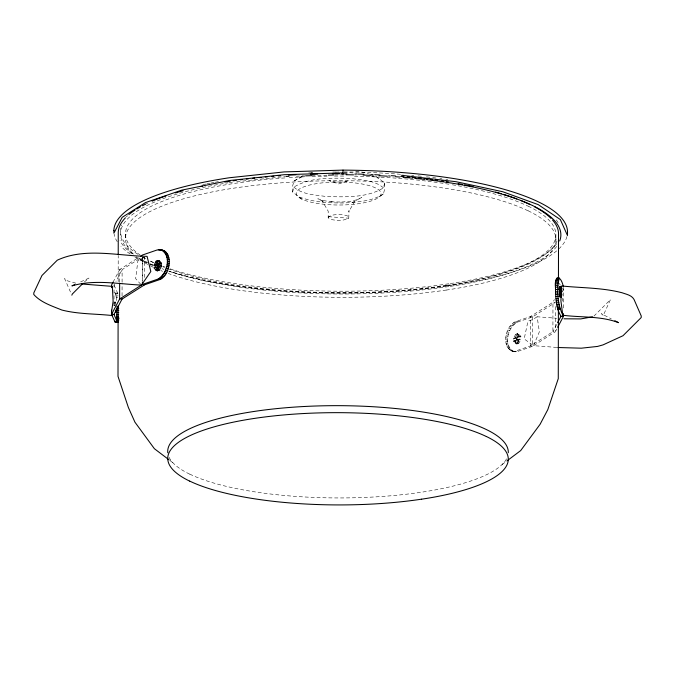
<?xml version="1.0" encoding="UTF-8"?>
<svg xmlns="http://www.w3.org/2000/svg" width="675" height="675" viewBox="0 0 675 675"><rect width="100%" height="100%" fill="white"/><g stroke="black" fill="none" stroke-linecap="round" stroke-linejoin="round"><path stroke-width="0.51" stroke-dasharray="3.38 2.53" d="M113.991 305.007L114.033 285.044L115.459 282.327M114.91 304.552L114.91 301.936L115.231 306.146M115.298 304.543L115.298 301.919L114.632 305.657M118.167 281.728L118.218 255.437M119.661 282.15L119.686 269.544L138.974 257.243M122.065 295.912L122.082 283.306M122.091 282.251L122.108 269.646L141.176 257.572M125.491 237.904L125.499 233.255M142.476 257.108L142.433 281.273L142.535 257.116A218.287 59.434 0.1 0 0 146.678 259.327M144.602 277.433L144.636 257.479M301.843 199.15A42.061 11.45 0.1 0 1 317.528 183.49A42.601 11.602 0.1 0 1 375.443 187.878A42.061 11.45 0.1 0 1 359.775 203.529A42.601 11.602 0.1 0 1 301.852 199.142L292.646 192.004L292.655 185.996L293.887 181.102L303.235 175.39M341.719 202.053L350.587 201.268L357.64 199.614L361.808 197.353L352.012 202.652L354.949 201.057L348.764 211.621L349.043 210.516L348.756 218.219L343.837 219.932A10.555 2.877 0.1 0 1 329.493 218.843L328.185 217.789L328.193 211.191L321.882 200.365L323.992 202.07L317.841 198.787L323.992 200.711L332.378 201.859M379.603 196.611L383.434 193.894L384.666 189.008L384.674 182.993L375.469 175.854M515.692 343.744L515.7 340.251L517.084 340.546L517.075 344.039L515.692 343.744L513.43 341.027L515.7 340.251M513.439 338.47L515.708 337.694L515.708 334.201L513.439 338.47L514.814 338.766L517.084 337.989L517.092 334.496L514.814 338.766M517.362 339.677L518.746 339.972L521.016 339.196L518.737 343.465L517.354 343.17L517.362 339.677L519.944 338.968L519.944 336.412L516.712 337.441L516.611 339.972L513.734 341.094L513.742 338.538L516.012 337.762L516.021 334.268L516.712 333.779L517.683 333.695L517.674 337.188L516.012 340.318L516.004 343.803L517.666 343.238L517.666 339.744L519.944 338.968M517.371 337.12L517.371 333.636L518.754 333.931L521.016 336.639L518.746 337.416L517.371 337.12L519.64 336.344L521.016 336.639M518.737 343.465L518.746 339.972M518.746 337.416L518.754 333.931M532.524 316.904L532.533 346.334L516.712 351.768C500.259 352.021 504.006 325.78 516.139 321.452L530.423 316.55L552.96 302.273L554.386 299.557M555.373 306.577L555.331 331.788L532.533 346.334L530.373 345.963L514.73 351.337L512.317 351.262M555.862 240.114L555.871 235.465M563.431 307.986L563.465 288.023M115.239 302.662L115.248 302.122M562.258 301.151L562.393 298.156M514.299 351.692C502.63 346.132 507.617 326.32 518.122 321.882L532.583 316.913L555.382 302.375L552.96 302.273L552.909 331.695L530.373 345.963L530.423 316.55L532.583 316.913M118.969 319.199L119.163 317.815M292.646 192.004L293.878 187.11C310.762 176.825 331.737 178.107 350.781 178.403C362.315 180.301 375.874 180.141 384.666 189.008M328.185 217.789L328.463 216.683L333.374 214.962A10.555 2.877 0.1 0 1 347.726 216.051L349.034 217.105M384.674 182.993L383.442 187.886C366.559 198.18 345.583 196.889 326.548 196.602C315.006 194.695 301.455 194.864 292.655 185.996M556.833 347.431L533.503 345.659L539.359 331.805L537.157 316.769L556.74 318.254M113.029 282.226L119.686 269.544L122.108 269.646L115.931 281.424M562.714 291.17L563.406 289.862L562.705 288.309M556.706 324.447L552.909 331.695L555.331 331.788L556.757 329.071M517.354 343.17L519.632 338.901M84.392 281.964L88.982 278.075L78.553 282.842M502.014 464.594L506.081 461.548M593.873 316.187L610.428 299.658L603.129 315.757L602.851 314.727L601.332 313.706L611.272 318.878M537.157 316.769L532.794 319.537L527.977 321.19L524.171 338.934L533.503 345.659M293.887 181.102L301.936 176.732L304.855 176.048M383.434 193.894C372.043 201.547 357.801 201.8 344.596 202.989C329.02 203.015 313.107 202.365 298.418 196.67M144.197 257.344L137.894 260.769L135.641 278.632L141.463 285.095M513.43 341.027L514.814 341.322L517.084 340.546M310.829 173.045L312.753 172.589M236.739 181.693L284.825 176.563M308.694 172.96L312.846 172.834M335.669 172.142L339.812 172.015M296.241 176.133L304.543 175.88M311.799 175.66L327.367 175.188M334.623 174.96L341.887 174.741M115.256 293.119L117.61 293.043L118.125 294.713L115.779 294.789L114.033 290.393M115.518 293.836L117.872 293.76M115.779 294.789L116.024 295.962L118.378 295.886M116.024 295.962L116.26 297.337L117.83 297.295M115.627 302.645L113.881 302.704L114.151 305.387M113.552 305.463L114.91 305.429M332.724 172.015L337.745 172.117M343.761 172.243L356.864 173.222M330.792 201.825L342.495 202.07M328.463 216.683L348.756 218.219M355.691 171.231L364.584 172.446L368.542 173.686M75.845 283.171L67.137 280.749L64.606 278.598L71.052 293.338M516.139 321.452L518.122 321.882M514.78 322.051L516.763 322.473M513.447 322.878L515.43 323.308M512.156 323.941L514.139 324.363M510.941 325.207L512.924 325.637M509.811 326.666L511.793 327.088M508.781 328.286L510.764 328.708M507.887 330.041L509.87 330.463M507.127 331.898L509.11 332.328M506.52 333.83L508.503 334.26M515.708 337.694L517.084 337.989M506.081 335.804L508.064 336.226M505.811 337.778L507.803 338.209M505.727 339.727L507.71 340.158M505.794 341.474L507.777 341.896M506.014 343.136L507.997 343.567M506.377 344.706L508.359 345.127M506.883 346.148L508.866 346.579M507.516 347.448L509.498 347.878M508.283 348.595L510.266 349.017M509.153 349.557L511.135 349.979M510.123 350.333L512.106 350.755M514.73 351.337L516.712 351.768M511.186 350.899L513.169 351.329M513.506 351.413L515.489 351.835M369.537 173.998L373.494 175.238M370.963 175.854L378.903 178.335M169.847 460.434L173.104 462.907M517.371 333.636L519.64 336.344M514.814 341.322L517.075 344.039M559.448 283.323L560.242 285.095M114.033 285.044L117.61 293.043M116.26 297.337L116.674 300.611M143.066 261.293A224.902 61.239 0.1 0 1 133.802 256.314M130.199 254.011A224.902 61.239 0.1 0 1 120.952 246.35M117.273 241.734A224.902 61.239 0.1 0 1 114.126 234.166M566.958 236.495A224.902 61.239 0.1 0 1 559.195 248.594M556.681 250.855A224.902 61.239 0.1 0 1 452.123 285.382M452.073 285.348A227.661 61.99 0.1 0 1 168.742 271.207M152.677 265.469A227.661 61.99 0.1 0 1 149.943 264.338M146.458 262.811A227.661 61.99 0.1 0 1 143.159 261.276M343.98 171.939A221.029 60.185 0.1 0 1 403.051 174.504M411.632 175.264A221.029 60.185 0.1 0 1 413.775 175.466M418.027 175.897A221.029 60.185 0.1 0 1 422.263 176.352M426.473 176.833A221.029 60.185 0.1 0 1 431.671 177.457M432.709 177.593A221.029 60.185 0.1 0 1 435.788 177.989M439.855 178.537A221.029 60.185 0.1 0 1 441.872 178.824M445.863 179.407A221.029 60.185 0.1 0 1 447.829 179.71M556.673 243.65A218.287 59.434 0.1 0 1 448.841 283.795M556.251 219.89A218.287 59.434 0.1 0 1 558.098 222.607M448.791 283.77A220.961 60.168 0.1 0 1 169.315 268.574M165.24 267.148A220.961 60.168 0.1 0 1 163.257 266.423M153.993 262.702A220.961 60.168 0.1 0 1 148.972 260.398M137.725 254.23A218.287 59.434 0.1 0 1 121.669 224.944M202.829 184.705A218.287 59.434 0.1 0 1 205.867 184.064M206.887 183.853A218.287 59.434 0.1 0 1 209.976 183.229M211.013 183.026A218.287 59.434 0.1 0 1 214.161 182.427M215.215 182.233A218.287 59.434 0.1 0 1 218.405 181.651M354.586 174.867A221.029 60.185 0.1 0 1 356.721 174.909M371.63 175.373A221.029 60.185 0.1 0 1 373.756 175.466M388.488 176.243A221.029 60.185 0.1 0 1 390.572 176.377M148.871 263.208A218.287 59.434 0.1 0 1 138.628 257.597M133.507 254.087A218.287 59.434 0.1 0 1 228.142 182.807M229.23 182.63A218.287 59.434 0.1 0 1 232.529 182.123M448.782 286.563A220.961 60.168 0.1 0 1 168.278 271.012M153.124 265.115A220.961 60.168 0.1 0 1 150.593 263.967M556.664 246.442A218.287 59.434 0.1 0 1 448.841 286.588M284.96 177.913A215.992 58.809 0.1 0 0 235.018 183.322A213.376 58.101 0.1 0 0 140.113 255.057M289.162 177.635A215.992 58.809 0.1 0 1 304.737 176.791M312.128 176.504A215.992 58.809 0.1 0 1 327.004 176.141M334.429 176.065A215.992 58.809 0.1 0 1 344.976 176.074M354.493 176.2A215.992 58.809 0.1 0 1 379.898 177.12M380.945 177.171A215.992 58.809 0.1 0 1 450.157 184.427M452.377 184.79A215.992 58.809 0.1 0 1 528.095 206.17M528.188 206.153A213.376 58.101 0.1 0 1 446.403 285.415M446.352 285.39A215.992 58.809 0.1 0 1 169.18 269.139M164.413 267.359A215.992 58.809 0.1 0 1 162.582 266.633M153.183 262.558A213.376 58.101 0.1 0 1 149.85 260.887M145.69 258.601A213.376 58.101 0.1 0 1 143.741 257.428M528.179 210.811A213.376 58.101 0.1 0 1 446.394 290.064M528.086 210.819A215.992 58.809 0.1 0 0 235.01 187.979A213.376 58.101 0.1 0 0 133.405 254.256M153.183 267.216A213.376 58.101 0.1 0 1 148.77 264.98M147.715 264.406A213.376 58.101 0.1 0 1 136.131 256.694M446.344 290.039A215.992 58.809 0.1 0 1 168.202 273.442M162.574 271.291A215.992 58.809 0.1 0 1 160.785 270.557M146.576 262.288A218.287 59.434 0.1 0 1 137.261 257.259M132.005 253.758A218.287 59.434 0.1 0 1 120.015 240.562M126.318 216.903A218.287 59.434 0.1 0 1 127.541 215.764M145.572 204.171A218.287 59.434 0.1 0 1 147.732 203.141M557.035 240.967A218.287 59.434 0.1 0 1 446.546 285.668M354.426 173.981A220.961 60.168 0.1 0 1 356.56 174.032M371.461 174.547A220.961 60.168 0.1 0 1 373.587 174.639M388.277 175.458A220.961 60.168 0.1 0 1 390.344 175.593M446.487 285.643A220.961 60.168 0.1 0 1 169.104 271.139M163.941 269.376A220.961 60.168 0.1 0 1 161.941 268.658M152.567 264.954A220.961 60.168 0.1 0 1 149.968 263.807M189.658 474.128A168.826 45.967 0.1 0 1 168.75 456.502M189.726 474.112A170.902 46.533 0.1 0 0 421.613 492.193A168.826 45.967 0.1 0 0 507.254 457.312M347.389 181.027L338.664 183.938L329.13 180.647C334.96 182.655 341.449 182.571 347.389 181.027"/><path stroke-width="1.01" d="M111.552 310.163L111.552 314.364L115.012 321.958L117.965 322.127L118.513 321.216L114.699 321.41M111.594 287.044L111.603 284.943L113.029 282.226M113.881 230.394L113.881 233.187L122.2 217.325L145.412 202.618L181.938 190.08L229.281 180.554L284.209 174.698L342.993 172.901L342.993 170.108L284.217 171.906L229.281 177.761A224.902 61.239 0.1 0 0 113.847 230.394M115.611 310.441L115.611 312.188L116.058 309.682M118.125 305.91L118.007 376.372L128.36 407.447L134.949 422.196L154.381 448.698L169.037 459.818M118.218 254.391L118.26 232.301A218.287 59.434 0.1 0 1 125.44 217.78M119.661 283.205L119.635 298.966L111.552 314.364L113.974 314.466L117.053 321.334L117.965 322.127M142.433 282.327L142.433 284.428L119.635 298.966L122.057 299.067L144.585 284.791L160.237 279.416C171.762 273.881 173.888 247.219 156.946 250.037L142.484 255.007L140.729 256.129M142.484 284.437L142.493 282.336M157.638 270.827L156.254 270.532L156.262 267.047L157.646 267.342M156.271 260.997L153.993 265.267L156.271 264.49L156.271 260.997L157.655 261.293M157.334 267.275L157.326 270.768L158.988 270.194M157.916 269.966L157.925 266.473L160.194 265.688L161.578 265.992L159.3 270.262L157.916 269.966L160.194 265.688M161.578 263.436L159.308 264.212L157.933 263.917L157.933 260.423L160.203 263.14L161.578 263.436L159.317 260.719M558.394 309.226L558.276 378.633L547.813 409.598L540.11 424.271L520.695 450.579L506.891 460.941M558.444 278.733L558.52 234.562A218.287 59.434 0.1 0 0 552.471 219.974M561.136 296.097L560.697 291.617L561.136 296.097L559.398 296.148L559.398 293.532M559.727 294.258L559.718 296.873L561.457 296.823L561.912 294.325L561.465 293.33L561.457 296.823M561.144 290.048L561.153 286.563L559.415 286.613L558.959 289.111L559.406 290.107L561.144 290.048L560.706 289.06L561.153 286.563M561.473 290.773L561.473 287.288L561.912 291.769L560.174 291.819L559.727 290.832L561.473 290.773L561.912 291.769M559.794 290.09L559.761 291.735L559.347 289.102L559.398 296.148M118.749 320.338L116.404 320.414L117.104 306.357M557.66 322.633L560.984 316.297C555.643 307.538 555.82 297.067 555.441 287.196C554.158 277.087 560.326 273.113 563.465 286.976M557.71 327.265L563.414 316.389C557.609 304.99 556.133 290.149 559.288 278.134M71.854 295.186L72.293 294.038L82.966 283.382M342.925 174.707L342.993 172.901M144.585 284.791L142.433 284.428L158.254 278.994C167.468 273.476 171.99 255.378 160.92 249.792M561.102 296.831L560.9 300.78L562.798 315.233C581.217 317.663 600.826 315.841 618.494 322.642L614.883 320.76M561.254 293.87L561.659 285.972C581.783 288.048 602.378 287.609 622.08 292.764C626.248 294.275 631.69 295.161 634.002 299.396L641.25 315.984L641.191 317.562L623.008 335.72L603.053 344.883L597.544 346.427L581.31 348.19L557.845 347.507M559.803 286.597L560.123 287.322M111.611 311.335L113.113 301.295L112.345 286.369L81.852 284.006M161.266 265.925L161.274 263.368L159.005 264.144M559.786 296.139L560.107 296.865M562.798 315.233L563.363 313.529M111.653 287.677L112.345 286.369M113.974 314.466L122.057 299.067M115.889 321.882L115.315 322.228M159.005 260.66L157.343 261.225L157.343 264.718L158.996 266.701L158.397 267.03L158.304 264.457L155.073 265.494L155.107 266.844M74.756 284.58L71.913 285.879C94.466 279.172 118.538 284.074 141.463 285.095L150.829 271.493L147.082 256.348C117.914 255.935 84.991 247.278 57.291 260.187L41.943 275.518L33.809 292.874L33.75 294.443C40.669 302.425 52.144 306.053 61.855 310.027C78.266 314.246 95.428 313.715 112.168 315.529L111.949 313.85M157.933 263.917L160.203 263.14M156.262 267.047L153.993 267.823L156.254 270.532M592.557 316.811L580.77 318.912L563.954 318.794M285.871 176.453L288.984 176.352M305.581 175.846L311.799 175.66M328.396 175.154L333.585 174.994M556.689 278.269L559.035 278.201M559.55 278.336L556.934 278.21M556.445 278.589L558.799 278.522M556.225 279.172L558.579 279.096M556.023 279.998L558.377 279.923M555.854 281.053L558.2 280.986M555.702 282.327L558.056 282.251M555.584 283.795L557.938 283.719M555.491 285.424L557.845 285.348M555.441 287.196L557.795 287.128M558.959 289.111L560.706 289.06M555.483 289.533L557.837 289.457M555.567 291.895L557.913 291.819M555.677 294.241L558.031 294.165M117.18 308.374L118.749 308.323M555.829 296.536L558.183 296.468M117.231 310.373L118.8 310.323M556.014 298.755L558.368 298.679M117.18 312.5L118.749 312.449M556.225 300.856L558.579 300.78M117.087 314.474L118.657 314.432M556.47 302.805L558.816 302.738M116.969 316.288L118.538 316.238M116.809 317.891L118.378 317.841M556.732 304.585L559.077 304.509M116.615 319.275L118.184 319.224M557.01 306.155L559.356 306.079M557.297 307.496L559.651 307.42M115.012 321.958L118.243 321.815M557.601 308.593L559.955 308.517M557.913 309.42L560.267 309.344M560.984 316.297L563.414 316.389M401.617 175.297L456.089 181.718L502.689 191.725L538.262 204.635L560.36 219.578L567.489 235.524L567.498 232.732A224.902 61.239 0.1 0 0 538.321 201.833A227.728 62.007 0.1 0 0 342.993 170.125M162.903 250.222L159.637 249.615M162.135 250.222L164.126 250.653M158.304 249.699L160.287 250.121M163.266 250.906L165.248 251.336M164.287 251.826L166.269 252.247M165.181 252.965L167.164 253.387M165.932 254.306L167.915 254.728M166.531 255.825L168.514 256.247M166.961 257.496L168.944 257.918M167.223 259.293L169.206 259.715M167.307 261.183L169.29 261.605M167.231 262.972L169.214 263.402M167.003 264.794L168.986 265.216M166.632 266.608L168.623 267.038M156.271 264.49L157.646 264.786L155.377 265.562L153.993 265.267M157.925 266.473L158.996 266.701M166.126 268.405L168.109 268.827M165.485 270.143L167.468 270.574M164.717 271.814L166.7 272.236M163.839 273.375L165.822 273.805M162.869 274.818L164.852 275.248M161.806 276.117L163.789 276.548M160.667 277.256L162.65 277.687M159.477 278.218L161.46 278.648M158.254 278.994L160.237 279.416M560.115 290.815L560.562 291.811M346.089 174.749A221.029 60.185 0.1 0 1 353.523 174.85M363.116 175.078A221.029 60.185 0.1 0 1 370.567 175.331M379.046 175.711A221.029 60.185 0.1 0 1 387.45 176.183M395.727 176.732A221.029 60.185 0.1 0 1 399.819 177.036M403.043 177.297A221.029 60.185 0.1 0 1 412.695 178.158M414.838 178.369A221.029 60.185 0.1 0 1 424.364 179.381M426.465 179.626A221.029 60.185 0.1 0 1 532.482 205.504M532.499 205.504A218.287 59.434 0.1 0 1 559.702 240.975M534.541 206.778A218.287 59.434 0.1 0 1 551.087 218.489M233.229 180.799A220.961 60.168 0.1 0 1 236.208 180.377M240.224 179.828A220.961 60.168 0.1 0 1 242.249 179.558M246.341 179.044A220.961 60.168 0.1 0 1 248.408 178.799M252.577 178.318A220.961 60.168 0.1 0 1 254.669 178.082M258.888 177.635A220.961 60.168 0.1 0 1 261.014 177.424M265.275 177.01A220.961 60.168 0.1 0 1 267.418 176.816M271.713 176.445A220.961 60.168 0.1 0 1 273.873 176.268M278.184 175.93A220.961 60.168 0.1 0 1 280.353 175.77M288.638 175.222A220.961 60.168 0.1 0 1 295.793 174.825M310.323 174.218A220.961 60.168 0.1 0 1 317.647 174.007M332.302 173.796A220.961 60.168 0.1 0 1 339.593 173.796M341.685 173.804A220.961 60.168 0.1 0 1 346.975 173.855M357.623 174.066A220.961 60.168 0.1 0 1 364.019 174.251M374.642 174.69A220.961 60.168 0.1 0 1 379.915 174.96M391.382 175.669A220.961 60.168 0.1 0 1 395.483 175.964M400.748 176.377A220.961 60.168 0.1 0 1 403.971 176.648M407.194 176.934A220.961 60.168 0.1 0 1 409.328 177.137M412.535 177.449A220.961 60.168 0.1 0 1 415.724 177.77M418.905 178.116A220.961 60.168 0.1 0 1 421.014 178.343M424.162 178.706A220.961 60.168 0.1 0 1 427.292 179.078M430.397 179.466A220.961 60.168 0.1 0 1 432.456 179.736M435.518 180.141A220.961 60.168 0.1 0 1 437.552 180.419M441.56 180.993A220.961 60.168 0.1 0 1 443.551 181.288M446.496 181.735A220.961 60.168 0.1 0 1 448.445 182.039M458.114 183.668A220.961 60.168 0.1 0 1 462.476 184.469M464.628 184.874A220.961 60.168 0.1 0 1 473.099 186.587M495.585 192.071A220.961 60.168 0.1 0 1 501.196 193.691M503.39 194.358A220.961 60.168 0.1 0 1 516.797 198.939M520.594 200.416A220.961 60.168 0.1 0 1 530.111 204.601M128.857 214.625A218.287 59.434 0.1 0 1 134.983 210.119M136.738 209.005A218.287 59.434 0.1 0 1 140.476 206.828M142.459 205.757A218.287 59.434 0.1 0 1 145.572 204.171M152.153 201.167A218.287 59.434 0.1 0 1 166.075 195.877M175.441 192.915A218.287 59.434 0.1 0 1 183.144 190.747M200.534 186.578A218.287 59.434 0.1 0 1 202.551 186.148M224.75 182.056A218.287 59.434 0.1 0 1 230.234 181.204M167.788 452.782A168.826 45.967 0.1 0 1 254.357 411.413A170.902 46.533 0.1 0 1 486.287 429.511A168.826 45.967 0.1 0 1 508.292 452.689M421.605 499.171A170.902 46.533 0.1 0 1 189.717 481.098M486.346 436.48A168.826 45.967 0.1 0 1 421.647 499.188M486.278 436.489A170.902 46.533 0.1 0 0 254.391 418.416A168.826 45.967 0.1 0 0 189.641 481.106"/></g></svg>
